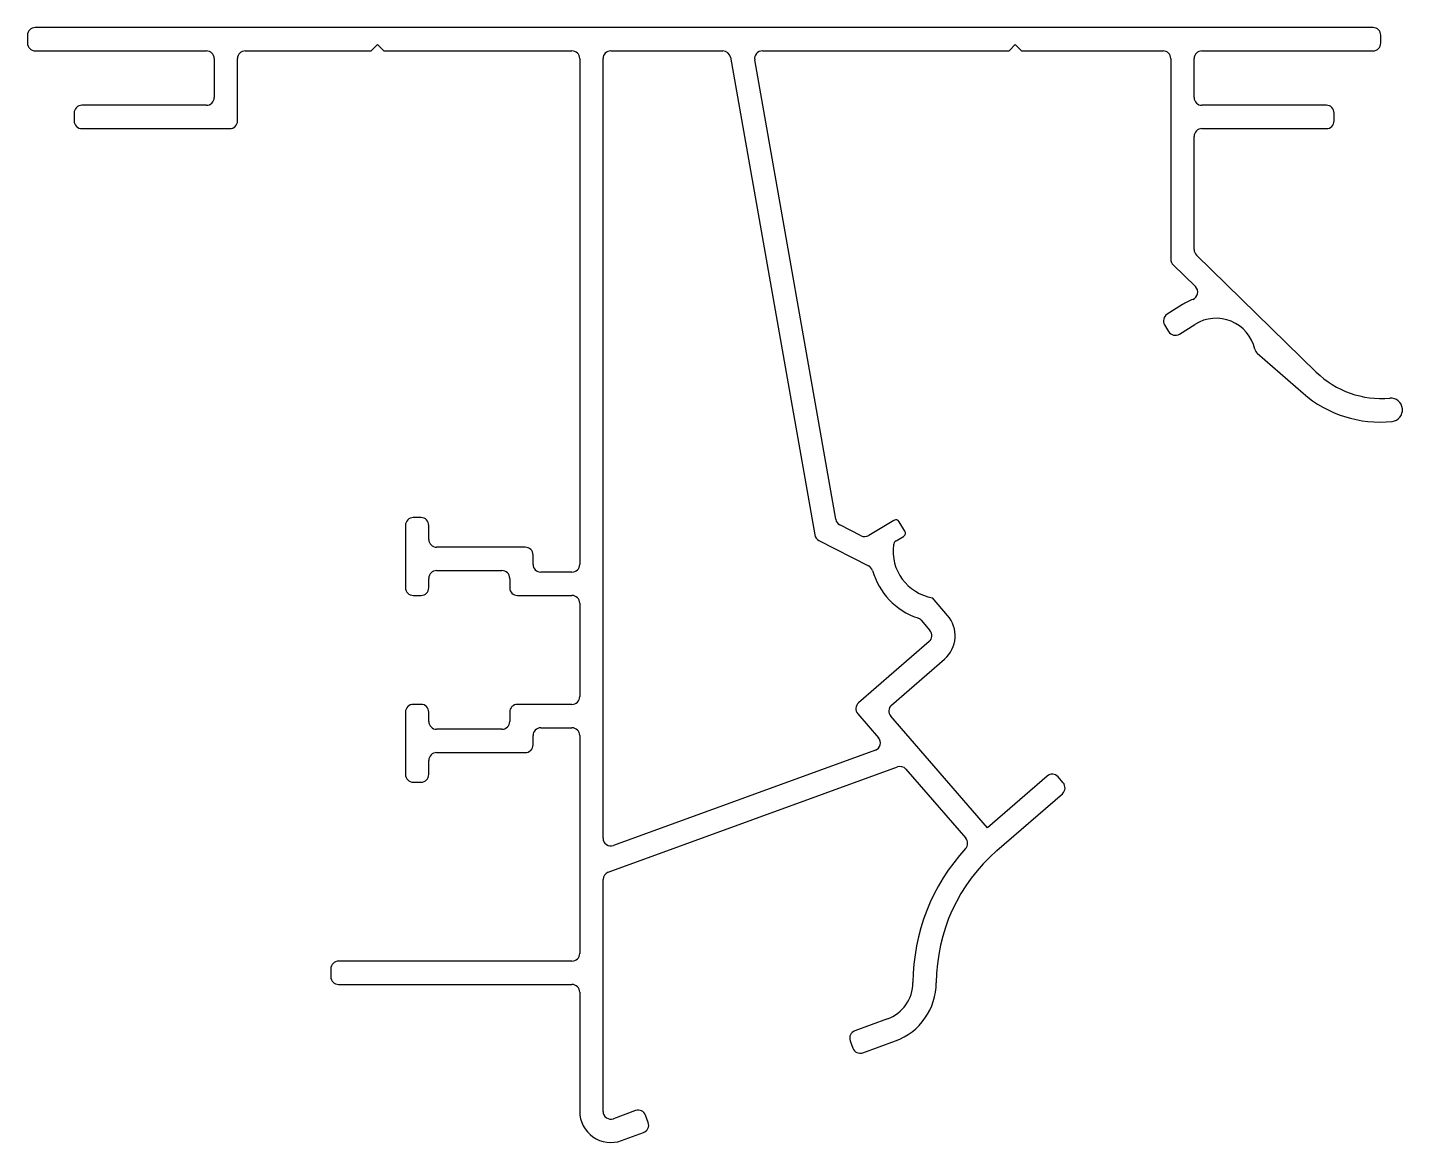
# Model space of a CAD drawing. Extents: x 1274.6 to 1363, y 843.3 to 915.
import ezdxf

# ---------------------------------------------------------------- set-up
doc = ezdxf.new("R2010")
doc.units = 0
doc.layers.get('0').update_dxf_attribs({"linetype": 'CONTINUOUS'})

msp = doc.modelspace()

# ---------------------------------------------------------------- linework, layer by layer
for p, q in [((1361.103, 914.959), (1275.103, 914.959)), ((1274.603, 914.459), (1274.603, 913.959)), ((1361.603, 913.959), (1361.603, 914.459)), ((1275.103, 913.459), (1286.103, 913.459)), ((1288.603, 913.459), (1296.703, 913.459)), ((1296.703, 913.459), (1297.103, 913.859)), ((1297.103, 913.859), (1297.503, 913.459)), ((1297.503, 913.459), (1309.603, 913.459)), ((1312.103, 913.459), (1319.309, 913.459)), ((1321.847, 913.459), (1337.703, 913.459)), ((1337.703, 913.459), (1338.103, 913.859)), ((1338.103, 913.859), (1338.503, 913.459)), ((1338.503, 913.459), (1347.603, 913.459)), ((1350.103, 913.459), (1361.103, 913.459)), ((1286.603, 912.959), (1286.603, 910.459)), ((1288.103, 908.959), (1288.103, 912.959)), ((1310.103, 912.959), (1310.103, 880.459)), ((1311.603, 862.862), (1311.603, 912.959)), ((1319.801, 913.046), (1325.212, 882.358)), ((1326.56, 883.354), (1321.355, 912.873)), ((1348.103, 912.959), (1348.103, 900.061)), ((1349.603, 910.459), (1349.603, 912.959)), ((1286.103, 909.959), (1278.103, 909.959)), ((1358.103, 909.959), (1350.103, 909.959)), ((1277.603, 909.459), (1277.603, 908.959)), ((1358.603, 908.959), (1358.603, 909.459)), ((1278.103, 908.459), (1287.603, 908.459)), ((1349.603, 900.693), (1349.603, 907.959)), ((1350.103, 908.459), (1358.103, 908.459)), ((1357.458, 892.818), (1349.754, 900.335)), ((1348.254, 899.703), (1349.681, 898.31)), ((1348.855, 897.151), (1347.87, 896.53)), ((1347.708, 895.85), (1347.966, 895.421)), ((1348.661, 895.255), (1349.655, 895.882)), ((1353.661, 894.023), (1356.609, 891.451)), ((1299.903, 883.459), (1299.403, 883.459)), ((1330.308, 883.286), (1328.683, 882.311)), ((1331.011, 882.601), (1330.651, 883.201)), ((1298.903, 882.959), (1298.903, 878.959)), ((1300.403, 882.059), (1300.403, 882.959)), ((1328.198, 882.294), (1326.825, 882.995)), ((1330.439, 881.965), (1330.926, 882.258)), ((1306.603, 881.559), (1300.903, 881.559)), ((1325.477, 881.999), (1328.671, 880.369)), ((1307.103, 880.459), (1307.103, 881.059)), ((1300.403, 878.959), (1300.403, 879.559)), ((1300.903, 880.059), (1305.103, 880.059)), ((1305.603, 879.559), (1305.603, 878.959)), ((1309.603, 879.959), (1307.603, 879.959)), ((1299.403, 878.459), (1299.903, 878.459)), ((1306.103, 878.459), (1309.603, 878.459)), ((1310.103, 877.959), (1310.103, 871.959)), ((1333.756, 877.181), (1332.784, 878.312)), ((1332.051, 876.863), (1332.619, 876.203)), ((1332.568, 875.5), (1328.031, 871.559)), ((1330.147, 871.41), (1333.552, 874.367)), ((1298.903, 870.959), (1298.903, 866.959)), ((1299.903, 871.459), (1299.403, 871.459)), ((1300.403, 870.359), (1300.403, 870.959)), ((1305.603, 870.959), (1305.603, 870.359)), ((1309.603, 871.459), (1306.103, 871.459)), ((1327.982, 870.853), (1329.316, 869.318)), ((1336.328, 863.533), (1330.098, 870.705)), ((1305.103, 869.859), (1300.903, 869.859)), ((1307.603, 869.959), (1309.603, 869.959)), ((1307.103, 868.859), (1307.103, 869.459)), ((1310.103, 869.459), (1310.103, 855.459)), ((1300.903, 868.359), (1306.603, 868.359)), ((1329.109, 868.52), (1312.274, 862.392)), ((1300.403, 866.959), (1300.403, 867.859)), ((1311.932, 860.672), (1330.523, 867.438)), ((1331.072, 867.296), (1334.922, 862.864)), ((1299.403, 866.459), (1299.903, 866.459)), ((1340.148, 866.851), (1336.328, 863.533)), ((1341.182, 866.424), (1340.854, 866.802)), ((1336.92, 862.06), (1341.132, 865.719)), ((1311.603, 845.303), (1311.603, 860.202)), ((1309.603, 854.959), (1294.603, 854.959)), ((1294.103, 854.459), (1294.103, 853.959)), ((1294.603, 853.459), (1309.603, 853.459)), ((1310.103, 852.959), (1310.103, 845.303)), ((1329.884, 851.243), (1327.791, 850.481)), ((1327.492, 849.84), (1327.663, 849.37)), ((1328.304, 849.072), (1330.397, 849.833)), ((1313.696, 845.351), (1312.274, 844.833)), ((1314.508, 844.582), (1314.337, 845.052)), ((1312.787, 843.424), (1314.209, 843.941))]:
    msp.add_line(p, q)
for centre, radius, start, end in [((1275.103, 914.459), 0.5, 90, 180), ((1361.103, 914.459), 0.5, 0, 90), ((1275.103, 913.959), 0.5, 180, 270), ((1286.103, 912.959), 0.5, 0, 90), ((1288.603, 912.959), 0.5, 90, 180), ((1309.603, 912.959), 0.5, 0, 90), ((1312.103, 912.959), 0.5, 90, 180), ((1319.309, 912.959), 0.5, 10, 90), ((1321.847, 912.959), 0.5, 90, 190), ((1347.603, 912.959), 0.5, 0, 90), ((1350.103, 912.959), 0.5, 90, 180), ((1361.103, 913.959), 0.5, 270, 0), ((1278.103, 909.459), 0.5, 90, 180), ((1286.103, 910.459), 0.5, 270, 0), ((1350.103, 910.459), 0.5, 180, 270), ((1358.103, 909.459), 0.5, 0, 90), ((1278.103, 908.959), 0.5, 180, 270), ((1287.603, 908.959), 0.5, 270, 0), ((1358.103, 908.959), 0.5, 270, 0), ((1350.103, 907.959), 0.5, 90, 180), ((1348.603, 900.061), 0.5, 180, 225.70742), ((1350.103, 900.693), 0.5, 180, 225.70742), ((1349.332, 897.952), 0.5, 291.7164, 45.70742), ((1351.015, 893.725), 4.05, 111.7164, 122.23937), ((1348.137, 896.107), 0.5, 122.23937, 210.98024), ((1351.015, 893.725), 2.55, 12.76746, 122.23937), ((1348.394, 895.678), 0.5, 210.98024, 302.23937), ((1353.99, 894.399), 0.5, 192.76746, 228.89716), ((1361.648, 897.113), 6, 225.70742, 275.10535), ((1361.54, 897.102), 7.5, 228.89716, 276.03249), ((1362.249, 890.39), 0.75, 276.03249, 95.10535), ((1299.403, 882.959), 0.5, 90, 180), ((1299.903, 882.959), 0.5, 0, 90), ((1327.052, 883.441), 0.5, 190, 242.95525), ((1330.437, 883.072), 0.25, 30.98024, 120.98024), ((1325.705, 882.444), 0.5, 190, 242.95525), ((1328.426, 882.739), 0.5, 242.95525, 300.98024), ((1330.797, 882.472), 0.25, 300.98024, 30.98024), ((1300.903, 882.059), 0.5, 180, 270), ((1306.603, 881.059), 0.5, 0, 90), ((1333.297, 881.319), 3.05, 172.62257, 260.30935), ((1330.619, 881.665), 0.35, 120.98024, 172.62257), ((1307.603, 880.459), 0.5, 180, 270), ((1309.603, 880.459), 0.5, 270, 0), ((1300.903, 879.559), 0.5, 90, 180), ((1305.103, 879.559), 0.5, 0, 90), ((1328.444, 879.923), 0.5, 16.03944, 62.95525), ((1333.297, 881.319), 4.55, 196.03944, 251.23484), ((1299.403, 878.959), 0.5, 180, 270), ((1299.903, 878.959), 0.5, 270, 0), ((1306.103, 878.959), 0.5, 180, 270), ((1309.603, 877.959), 0.5, 0, 90), ((1331.672, 876.537), 0.5, 40.70742, 71.23484), ((1332.24, 875.877), 2, 310.98024, 40.70742), ((1332.24, 875.877), 0.5, 310.98024, 40.70742), ((1309.603, 871.959), 0.5, 270, 0), ((1299.403, 870.959), 0.5, 90, 180), ((1299.903, 870.959), 0.5, 0, 90), ((1306.103, 870.959), 0.5, 90, 180), ((1328.359, 871.181), 0.5, 130.98024, 220.98024), ((1330.475, 871.032), 0.5, 130.98024, 220.98024), ((1300.903, 870.359), 0.5, 180, 270), ((1305.103, 870.359), 0.5, 270, 0), ((1307.603, 869.459), 0.5, 90, 180), ((1309.603, 869.459), 0.5, 0, 90), ((1328.938, 868.99), 0.5, 290, 40.98024), ((1300.903, 867.859), 0.5, 90, 180), ((1306.603, 868.859), 0.5, 270, 0), ((1330.694, 866.968), 0.5, 40.98024, 110), ((1299.403, 866.959), 0.5, 180, 270), ((1299.903, 866.959), 0.5, 270, 0), ((1340.476, 866.474), 0.5, 40.98024, 130.98024), ((1340.804, 866.096), 0.5, 310.98024, 40.98024), ((1312.103, 862.862), 0.5, 180, 290), ((1334.544, 862.536), 0.5, 317.37172, 40.98024), ((1344.334, 853.525), 12.806, 137.37172, 179.74929), ((1344.334, 853.525), 11.306, 130.98024, 179.74929), ((1312.103, 860.202), 0.5, 110, 180), ((1294.603, 854.459), 0.5, 90, 180), ((1309.603, 855.459), 0.5, 270, 0), ((1294.603, 853.959), 0.5, 180, 270), ((1309.603, 852.959), 0.5, 0, 90), ((1329.029, 853.592), 2.5, 290, 359.74929), ((1329.029, 853.592), 4, 290, 359.74929), ((1327.962, 850.011), 0.5, 110, 200), ((1328.133, 849.541), 0.5, 200, 290), ((1312.103, 845.303), 2, 180, 290), ((1312.103, 845.303), 0.5, 180, 290), ((1313.867, 844.881), 0.5, 20, 110), ((1314.038, 844.411), 0.5, 290, 20)]:
    msp.add_arc(centre, radius, start, end)

doc.saveas('drawing.dxf')
